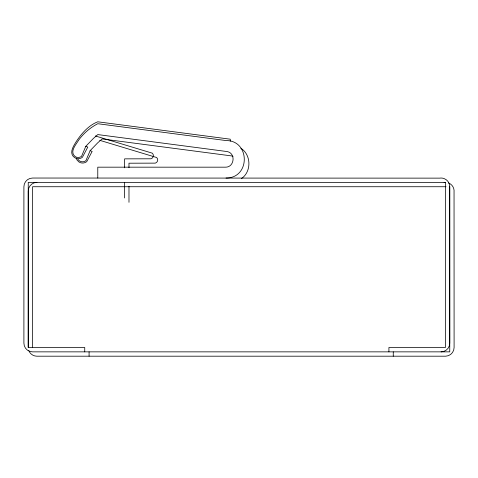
<?xml version="1.0" encoding="UTF-8"?>
<svg xmlns="http://www.w3.org/2000/svg" width="478" height="478" viewBox="0 0 478 478"><rect width="100%" height="100%" fill="white"/><g stroke="black" fill="none" stroke-linecap="round" stroke-linejoin="round"><path stroke-width="0.72" d="M84.737 351.856L84.737 347.512L28.244 347.512L28.244 191.075A8.694 8.694 0 0 1 36.937 182.381M97.775 178.037L97.775 167.175L225.347 167.175C234.268 167.575 236.114 153.522 227.397 151.598L97.775 134.581L93.347 138.495L85.795 146.304L81.559 156.312A5.539 5.539 0 0 1 75.1 156.539C69.292 151.681 75.978 144.75 78.667 140.108C83.65 133.248 90.24 127.596 97.775 123.718L226.004 140.55C250.245 140.371 250.508 178.186 226.004 178.037M233.019 156.473L231.746 155.942L102.119 138.931L97.691 142.838L90.139 150.648L85.909 160.656A5.539 5.539 0 0 1 79.444 160.883L77.848 159.252M241.39 178.599C251.655 171.835 251.338 154.663 240.834 148.258M441.063 351.856L441.385 351.85A8.694 8.694 0 0 0 449.756 343.168L449.702 187.699A8.694 8.694 0 0 0 446.219 179.734L444.235 178.635A8.694 8.694 0 0 0 439.76 178.139L32.594 178.037A8.694 8.694 0 0 0 23.9 186.731L23.9 343.168A8.694 8.694 0 0 0 32.414 351.856L449.756 351.856L449.756 186.731M388.919 351.856L388.919 347.512L445.406 347.512L445.406 182.381L28.244 182.381L28.244 347.512M446.022 186.731L32.594 186.731L32.594 347.392M95.367 135.961L152.333 153.181A3.31 3.31 0 0 1 150.929 158.792L124.639 158.857L124.639 167.802M99.711 140.305L156.676 157.525A3.31 3.31 0 0 1 155.272 163.135L128.982 163.207L128.982 167.676M85.795 146.304L87.785 147.069L82.395 157.304A6.722 6.722 0 0 1 74.55 157.579C68.539 153.169 73.546 145.927 76.426 141.291C81.732 133.29 88.705 125.344 97.739 121.8L230.282 139.194L230.282 141.189M90.139 150.648L92.129 151.412L86.739 161.654A6.722 6.722 0 0 1 78.9 161.928L76.958 159.945L76.229 158.003M448.579 182.984L450.563 184.078A8.694 8.694 0 0 1 454.046 192.042L454.1 347.512A8.694 8.694 0 0 1 445.729 356.194L36.758 356.2A8.694 8.694 0 0 1 28.841 350.673M393.263 351.856L393.263 356.2M128.982 186.301L128.982 202.314M124.639 182.698L124.639 197.97M89.081 351.856L89.081 356.2M444.11 182.482A8.694 8.694 0 0 1 445.406 182.381"/></g></svg>
